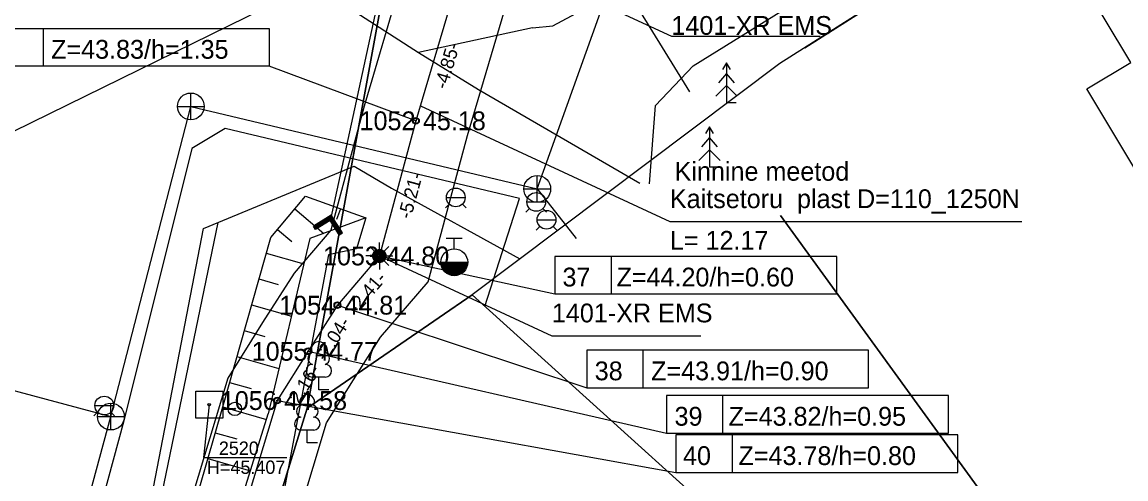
# Model space of a CAD drawing. Extents: x 642747 to 644424, y 6457048 to 6458442.
# Drawn here: x 643998.8 to 644039.91, y 6457829.49 to 6457846.5 of the extents above; entities that cross this region are included whole.
import ezdxf

# ---------------------------------------------------------------- set-up
doc = ezdxf.new("R2010")
doc.units = 0
for name, color, linetype in [('ABIJOONIS', 7, 'Continuous'), ('ALUSVORK', 7, 'Continuous'), ('HOONE', 7, 'Continuous'), ('JOONSIDE', 7, 'Continuous'), ('KKAEV', 7, 'Continuous'), ('KOORDPUNKT', 7, 'Continuous'), ('KTRASS', 7, 'Continuous'), ('MOOTKORG-EH2000', 7, 'Continuous'), ('MOOTMPUNKT', 7, 'Continuous'), ('MOOTNR', 7, 'Continuous'), ('MOOTPIIR', 7, 'Continuous'), ('MPOHULIIN', 7, 'Continuous'), ('PIIR', 7, 'Continuous'), ('POST', 7, 'Continuous'), ('PUU', 7, 'Continuous'), ('RELJEEF', 7, 'Continuous'), ('SITRASS', 7, 'Continuous'), ('TEE', 7, 'Continuous'), ('TRUUP', 7, 'Continuous'), ('VEEKOGU', 7, 'Continuous'), ('VKAEV', 7, 'Continuous')]:
    doc.layers.add(name, color=color, linetype=linetype)

msp = doc.modelspace()

# ---------------------------------------------------------------- linework, layer by layer
at = {"layer": 'ABIJOONIS'}
for points in [[(644013.467, 6457842.82), (644007.996, 6457844.851), (643997.496, 6457844.851), (643997.496, 6457846.251), (644007.996, 6457846.251), (644007.996, 6457844.851)], [(643999.596, 6457844.851), (643999.596, 6457846.251)], [(644012.105, 6457837.787), (644018.645, 6457836.371), (644029.145, 6457836.371), (644029.145, 6457837.771), (644018.645, 6457837.771), (644018.645, 6457836.371)], [(644020.745, 6457836.371), (644020.745, 6457837.771)], [(644010.54, 6457835.954), (644019.829, 6457832.878), (644030.329, 6457832.878), (644030.329, 6457834.278), (644019.829, 6457834.278), (644019.829, 6457832.878)], [(644009.447, 6457834.237), (644022.802, 6457831.187), (644033.302, 6457831.187), (644033.302, 6457832.587), (644022.802, 6457832.587), (644022.802, 6457831.187)], [(644021.929, 6457832.878), (644021.929, 6457834.278)], [(644008.299, 6457832.403), (644023.153, 6457829.722), (644033.653, 6457829.722), (644033.653, 6457831.122), (644023.153, 6457831.122), (644023.153, 6457829.722)], [(644024.902, 6457831.187), (644024.902, 6457832.587)], [(644025.253, 6457829.722), (644025.253, 6457831.122)]]:
    msp.add_lwpolyline(points, dxfattribs=at)
at = {"layer": 'ALUSVORK'}
msp.add_lwpolyline([(644005.269, 6457832.749), (644006.269, 6457832.749), (644006.269, 6457831.749), (644005.269, 6457831.749)], close=True, dxfattribs=at)
msp.add_lwpolyline([(644005.769, 6457832.249), (644005.555, 6457830.285), (644008.664, 6457830.285)], dxfattribs=at)
msp.add_circle((644005.769, 6457832.249), 0.05, dxfattribs=at)
at = {"layer": 'HOONE'}
msp.add_lwpolyline([(644048.21, 6457841.978), (644041.93, 6457838.211), (644038.45, 6457844.011), (644040.09, 6457844.995), (644037.149, 6457849.898), (644046.299, 6457855.386), (644049.468, 6457850.102), (644044.959, 6457847.397)], close=True, dxfattribs=at)
at = {"layer": 'KKAEV'}
for p, q in [((644005.082, 6457842.855), (644005.082, 6457843.855)), ((644004.582, 6457843.355), (644005.582, 6457843.355)), ((644017.984, 6457839.786), (644017.984, 6457840.786)), ((644017.484, 6457840.286), (644018.484, 6457840.286)), ((644002.104, 6457831.308), (644002.104, 6457832.308)), ((644001.604, 6457831.808), (644002.604, 6457831.808))]:
    msp.add_line(p, q, dxfattribs=at)
for centre in [(644005.082, 6457843.355), (644017.984, 6457840.286), (644002.104, 6457831.808)]:
    msp.add_circle(centre, 0.5, dxfattribs=at)
at = {"layer": 'KOORDPUNKT'}
for centre, radius in [((644013.467, 6457842.82), 0.125), ((644013.467, 6457842.82), 0.0125), ((644013.467, 6457842.82), 0.011), ((644013.467, 6457842.82), 0.00955), ((644013.467, 6457842.82), 0.00807), ((644013.467, 6457842.82), 0.00659), ((644013.467, 6457842.82), 0.00511), ((644013.467, 6457842.82), 0.00363), ((644013.467, 6457842.82), 0.00215), ((644012.105, 6457837.787), 0.125), ((644012.105, 6457837.787), 0.0125), ((644012.105, 6457837.787), 0.011), ((644012.105, 6457837.787), 0.00955), ((644012.105, 6457837.787), 0.00807), ((644012.105, 6457837.787), 0.00659), ((644012.105, 6457837.787), 0.00511), ((644012.105, 6457837.787), 0.00363), ((644012.105, 6457837.787), 0.00215), ((644010.54, 6457835.954), 0.125), ((644010.54, 6457835.954), 0.0125), ((644010.54, 6457835.954), 0.011), ((644010.54, 6457835.954), 0.00955), ((644010.54, 6457835.954), 0.00807), ((644010.54, 6457835.954), 0.00659), ((644010.54, 6457835.954), 0.00511), ((644010.54, 6457835.954), 0.00363), ((644010.54, 6457835.954), 0.00215), ((644009.447, 6457834.237), 0.125), ((644009.447, 6457834.237), 0.0125), ((644009.447, 6457834.237), 0.011), ((644009.447, 6457834.237), 0.00955), ((644009.447, 6457834.237), 0.00807), ((644009.447, 6457834.237), 0.00659), ((644009.447, 6457834.237), 0.00511), ((644009.447, 6457834.237), 0.00363), ((644009.447, 6457834.237), 0.00215), ((644008.299, 6457832.403), 0.125), ((644008.299, 6457832.403), 0.0125), ((644008.299, 6457832.403), 0.011), ((644008.299, 6457832.403), 0.00955), ((644008.299, 6457832.403), 0.00807), ((644008.299, 6457832.403), 0.00659), ((644008.299, 6457832.403), 0.00511), ((644008.299, 6457832.403), 0.00363), ((644008.299, 6457832.403), 0.00215)]:
    msp.add_circle(centre, radius, dxfattribs=at)
at = {"layer": 'KTRASS'}
for points in [[(644017.984, 6457840.286), (644021.863, 6457851.14)], [(643994.505, 6457803.766), (644002.104, 6457831.808), (644005.082, 6457843.355), (644017.984, 6457840.286)], [(644016.039, 6457835.908), (644017.325, 6457839.929), (644006.365, 6457842.539), (644005.121, 6457841.785), (644002.588, 6457831.65), (643994.963, 6457803.6)], [(644017.984, 6457840.286), (644019.438, 6457838.437)], [(643977.127, 6457824.986), (643995.047, 6457833.697), (644002.104, 6457831.808)]]:
    msp.add_lwpolyline(points, dxfattribs=at)
at = {"layer": 'MOOTMPUNKT'}
for centre in [(644013.467, 6457842.82), (644012.105, 6457837.787), (644010.54, 6457835.954), (644009.447, 6457834.237), (644008.299, 6457832.403)]:
    msp.add_circle(centre, 0.1, dxfattribs=at)
at = {"layer": 'MOOTPIIR'}
msp.add_lwpolyline([(644012.898, 6457847.971), (644011.542, 6457843.364), (644010.292, 6457838.744), (644008.928, 6457837.146), (644007.756, 6457835.305), (644006.462, 6457833.237), (644003.777, 6457824.345), (644001.073, 6457815.168), (643998.799, 6457808.27), (643999.217, 6457806.955), (643999.823, 6457805.049), (644003.635, 6457806.261), (644003.029, 6457808.167), (644003.003, 6457808.248), (644004.891, 6457813.976), (644007.611, 6457823.201), (644010.136, 6457831.569), (644011.138, 6457833.169), (644012.152, 6457834.762), (644013.918, 6457836.83), (644015.392, 6457842.276), (644016.772, 6457846.967)], dxfattribs=at)
at = {"layer": 'MPOHULIIN'}
for points in [[(643972.873, 6457829.782), (643975.784, 6457831.295), (644018.509, 6457852.264), (644035.483, 6457862.376)], [(644018.509, 6457852.264), (644023.655, 6457843.903)]]:
    msp.add_lwpolyline(points, dxfattribs=at)
at = {"layer": 'PIIR'}
for points in [[(644012.86, 6457850.92), (644071.64, 6457883.69), (644077.08, 6457874.74), (644129.01, 6457863.28), (644173.15, 6457834.75), (644182.27, 6457828.86), (644182.93, 6457826.97), (644180.68, 6457822.12), (644179.37, 6457819.99), (644178.89, 6457817.33), (644176.91, 6457818.17), (644123.76, 6457854.52), (644063.67, 6457866.55), (644047.3, 6457857.81), (644027.02, 6457844.95), (644015.56, 6457836.34), (644009.42, 6457832.12)], [(643999.66, 6457800.61), (644009.42, 6457832.12), (644015.56, 6457836.34), (644024.57, 6457828.2), (644009.22, 6457815.14)]]:
    msp.add_lwpolyline(points, close=True, dxfattribs=at)
for points in [[(644030.134, 6457860.55), (644071.64, 6457883.69), (644077.08, 6457874.74), (644129.01, 6457863.28), (644173.15, 6457834.75), (644182.27, 6457828.86), (644182.93, 6457826.97), (644180.68, 6457822.12), (644179.37, 6457819.99), (644178.89, 6457817.33), (644176.91, 6457818.17), (644123.76, 6457854.52), (644063.67, 6457866.55), (644047.3, 6457857.81), (644027.95, 6457845.54)], [(643940.29, 6457665.88), (643962.06, 6457742.49), (643991.29, 6457827.3), (643995.16, 6457841.49), (643993.83, 6457852.95), (644007.48, 6457860.28), (644012.86, 6457850.92), (644009.42, 6457832.12), (643999.66, 6457800.61), (643987.33, 6457763.78), (643977.05, 6457733.09), (643967.38, 6457704.61)], [(644027.95, 6457845.54), (644047.3, 6457857.81), (644073.49, 6457814.92), (644052.27, 6457804.54), (644027.041, 6457839.288)], [(644027.041, 6457839.288), (644052.27, 6457804.54), (644068.6, 6457772.82), (644071.37, 6457766.77), (644081.11, 6457745.42), (644082.17, 6457743.09), (644084.27, 6457738.3), (644105.61, 6457695.41)]]:
    msp.add_lwpolyline(points, dxfattribs=at)
at = {"layer": 'POST'}
for radius in [0.25, 0.0234]:
    msp.add_circle((644006.721, 6457832.091), radius, dxfattribs=at)
at = {"layer": 'PUU'}
for p, q in [((644025.037, 6457844.984), (644024.887, 6457844.734)), ((644025.187, 6457844.734), (644025.037, 6457844.984)), ((644025.037, 6457844.984), (644025.037, 6457843.484)), ((644025.037, 6457844.584), (644024.737, 6457844.234)), ((644025.337, 6457844.234), (644025.037, 6457844.584)), ((644025.037, 6457844.134), (644024.637, 6457843.734)), ((644025.437, 6457843.734), (644025.037, 6457844.134)), ((644025.397, 6457843.484), (644025.037, 6457843.484)), ((644024.398, 6457842.595), (644024.248, 6457842.345)), ((644024.548, 6457842.345), (644024.398, 6457842.595)), ((644024.398, 6457842.595), (644024.398, 6457841.095)), ((644024.398, 6457842.195), (644024.098, 6457841.845)), ((644024.698, 6457841.845), (644024.398, 6457842.195)), ((644024.398, 6457841.745), (644023.998, 6457841.345)), ((644024.798, 6457841.345), (644024.398, 6457841.745)), ((644024.758, 6457841.095), (644024.398, 6457841.095)), ((644010.088, 6457833.276), (644009.608, 6457833.276)), ((644009.848, 6457832.801), (644009.848, 6457833.276)), ((644010.228, 6457832.801), (644009.848, 6457832.801)), ((644009.659, 6457831.304), (644009.179, 6457831.304)), ((644009.419, 6457830.829), (644009.419, 6457831.304)), ((644009.799, 6457830.829), (644009.419, 6457830.829))]:
    msp.add_line(p, q, dxfattribs=at)
for centre, radius, start, end in [((644009.848, 6457834.321), 0.277, 332.5799, 207.4201), ((644009.678, 6457833.974), 0.233, 109.0217, 253.1415), ((644010.018, 6457833.974), 0.233, 286.8508, 70.9859), ((644009.611, 6457833.513), 0.238, 90.0016, 269.3953), ((644010.086, 6457833.513), 0.238, 270.6047, 89.9984), ((644009.419, 6457832.349), 0.277, 332.5799, 207.4201), ((644009.249, 6457832.002), 0.233, 109.0217, 253.1415), ((644009.589, 6457832.002), 0.233, 286.8508, 70.9859), ((644009.182, 6457831.541), 0.238, 90.0016, 269.3953), ((644009.657, 6457831.541), 0.238, 270.6047, 89.9984)]:
    msp.add_arc(centre, radius, start, end, dxfattribs=at)
at = {"layer": 'RELJEEF'}
for p, q in [((644008.955, 6457839.54), (644010.036, 6457838.625)), ((644010.654, 6457839.546), (644010.511, 6457839.147)), ((644008.309, 6457838.776), (644008.847, 6457838.321)), ((644007.89, 6457837.892), (644009.296, 6457837.494)), ((644007.618, 6457836.93), (644008.341, 6457836.725)), ((644007.345, 6457835.968), (644008.831, 6457835.547)), ((644007.072, 6457835.006), (644007.835, 6457834.789)), ((644006.8, 6457834.043), (644008.365, 6457833.6)), ((644006.527, 6457833.081), (644007.33, 6457832.854)), ((644006.268, 6457832.167), (644007.896, 6457831.7)), ((644005.993, 6457831.206), (644006.795, 6457830.976)), ((644005.717, 6457830.244), (644007.3, 6457829.791))]:
    msp.add_line(p, q, dxfattribs=at)
for points in [[(644006.268, 6457832.167), (644008.056, 6457838.478), (644009.356, 6457840.013), (644011.595, 6457839.207)], [(644011.595, 6457839.207), (644009.52, 6457838.432), (644007.962, 6457831.912)], [(643997.946, 6457802.869), (644003.114, 6457821.16), (644006.268, 6457832.167)], [(643998.556, 6457802.885), (644004.322, 6457820.242), (644007.962, 6457831.912)]]:
    msp.add_lwpolyline(points, dxfattribs=at)
at = {"layer": 'SITRASS'}
for p, q in [((644011.928, 6457837.964), (644011.751, 6457838.141)), ((644012.105, 6457838.037), (644012.105, 6457838.287)), ((644012.282, 6457837.964), (644012.459, 6457838.141)), ((644011.855, 6457837.787), (644011.605, 6457837.787)), ((644012.355, 6457837.787), (644012.605, 6457837.787)), ((644011.928, 6457837.61), (644011.751, 6457837.433)), ((644012.105, 6457837.537), (644012.105, 6457837.287)), ((644012.282, 6457837.61), (644012.459, 6457837.433))]:
    msp.add_line(p, q, dxfattribs=at)
for points in [[(644020.38, 6457851.902), (644018.504, 6457851.126), (644015.697, 6457849.739), (644015.298, 6457849.526), (644014.835, 6457847.469), (644013.467, 6457842.82), (644012.105, 6457837.787), (644010.54, 6457835.954), (644009.447, 6457834.237), (644008.299, 6457832.403), (644005.694, 6457823.773), (644002.982, 6457814.572), (644000.901, 6457808.259), (644001.123, 6457807.561)], [(644015.298, 6457849.526), (644014.835, 6457847.469), (644013.467, 6457842.82), (644012.105, 6457837.787)], [(644015.298, 6457849.526), (644022.982, 6457845.971), (644028.526, 6457845.971)], [(644013.631, 6457843.376), (644022.926, 6457839.069), (644036.029, 6457839.069)], [(644012.105, 6457837.787), (644010.54, 6457835.954), (644009.447, 6457834.237), (644008.299, 6457832.403), (644005.694, 6457823.773), (644002.982, 6457814.572), (644000.901, 6457808.259), (644001.123, 6457807.561)], [(644012.105, 6457837.787), (644018.531, 6457834.815), (644024.075, 6457834.815)]]:
    msp.add_lwpolyline(points, dxfattribs=at)
for radius in [0.25, 0.225, 0.2, 0.175, 0.15, 0.125, 0.1, 0.075, 0.05, 0.025]:
    msp.add_circle((644012.105, 6457837.787), radius, dxfattribs=at)
at = {"layer": 'TEE'}
for points in [[(644017.807, 6457846.282), (644018.565, 6457846.354), (644029.475, 6457852.21), (644037.839, 6457857.736)], [(644002.735, 6457855.069), (644006.314, 6457850.041), (644013.564, 6457845.358), (644015.791, 6457843.985)], [(644022.166, 6457840.467), (644022.393, 6457843.394), (644023.793, 6457844.865), (644031.3, 6457849.533), (644039.266, 6457855.077)], [(644017.807, 6457846.282), (644013.564, 6457845.358)], [(644015.791, 6457843.985), (644021.806, 6457840.496)], [(644003.624, 6457828.846), (644003.624, 6457828.846), (644005.559, 6457838.805), (644011.16, 6457841.135), (644012.56, 6457840.307)], [(644012.56, 6457840.307), (644017.332, 6457837.681)], [(644003.945, 6457828.594), (644006.097, 6457839.029)]]:
    msp.add_lwpolyline(points, dxfattribs=at)
at = {"layer": 'TRUUP'}
for p, q in [((644010.313, 6457839.304), (644009.653, 6457838.891)), ((644010.282, 6457839.085), (644010.265, 6457839.274)), ((644010.312, 6457839.038), (644010.288, 6457839.289)), ((644010.341, 6457838.991), (644010.312, 6457839.304)), ((644010.726, 6457838.645), (644010.313, 6457839.304)), ((644009.729, 6457838.771), (644009.653, 6457838.891)), ((644009.676, 6457838.856), (644009.672, 6457838.903)), ((644010.291, 6457839.206), (644009.691, 6457838.831)), ((644009.705, 6457838.808), (644009.695, 6457838.918)), ((644009.734, 6457838.774), (644009.719, 6457838.932)), ((644010.268, 6457839.108), (644009.729, 6457838.771)), ((644009.757, 6457838.789), (644009.743, 6457838.947)), ((644009.781, 6457838.803), (644009.766, 6457838.962)), ((644009.805, 6457838.818), (644009.79, 6457838.977)), ((644009.829, 6457838.833), (644009.814, 6457838.992)), ((644009.852, 6457838.848), (644009.838, 6457839.007)), ((644009.876, 6457838.863), (644009.861, 6457839.022)), ((644009.9, 6457838.878), (644009.885, 6457839.036)), ((644009.924, 6457838.893), (644009.909, 6457839.051)), ((644009.947, 6457838.907), (644009.933, 6457839.066)), ((644009.971, 6457838.922), (644009.956, 6457839.081)), ((644009.995, 6457838.937), (644009.98, 6457839.096)), ((644010.018, 6457838.952), (644010.004, 6457839.111)), ((644010.042, 6457838.967), (644010.027, 6457839.126)), ((644010.066, 6457838.982), (644010.051, 6457839.14)), ((644010.09, 6457838.997), (644010.075, 6457839.155)), ((644010.113, 6457839.011), (644010.099, 6457839.17)), ((644010.137, 6457839.026), (644010.122, 6457839.185)), ((644010.161, 6457839.041), (644010.146, 6457839.2)), ((644010.185, 6457839.056), (644010.17, 6457839.215)), ((644010.208, 6457839.071), (644010.194, 6457839.23)), ((644010.232, 6457839.086), (644010.217, 6457839.244)), ((644010.256, 6457839.101), (644010.241, 6457839.259)), ((644010.605, 6457838.569), (644010.268, 6457839.108)), ((644010.666, 6457838.607), (644010.291, 6457839.206)), ((644010.371, 6457838.944), (644010.341, 6457839.259)), ((644010.4, 6457838.897), (644010.371, 6457839.212)), ((644010.43, 6457838.85), (644010.4, 6457839.165)), ((644010.459, 6457838.803), (644010.43, 6457839.118)), ((644010.489, 6457838.756), (644010.459, 6457839.071)), ((644010.518, 6457838.709), (644010.489, 6457839.024)), ((644010.548, 6457838.662), (644010.518, 6457838.977)), ((644010.577, 6457838.615), (644010.548, 6457838.93)), ((644010.606, 6457838.57), (644010.577, 6457838.883)), ((644010.605, 6457838.569), (644010.726, 6457838.645)), ((644010.63, 6457838.585), (644010.607, 6457838.835)), ((644010.654, 6457838.599), (644010.636, 6457838.788)), ((644010.678, 6457838.614), (644010.666, 6457838.741)), ((644010.701, 6457838.629), (644010.695, 6457838.694))]:
    msp.add_line(p, q, dxfattribs=at)
msp.add_lwpolyline([(644012.162, 6457847.796), (644010.291, 6457839.206)], dxfattribs=at)
at = {"layer": 'VEEKOGU'}
msp.add_lwpolyline([(644011.595, 6457839.207), (644011.595, 6457839.207), (644011.259, 6457838.053), (644010.214, 6457837.835), (644008.312, 6457827.76), (644004.262, 6457820.061)], dxfattribs=at)
at = {"layer": 'VKAEV'}
for p, q in [((644014.701, 6457839.718), (644014.562, 6457839.578)), ((644014.599, 6457839.966), (644015.299, 6457839.966)), ((644015.196, 6457839.718), (644015.336, 6457839.578)), ((644017.598, 6457839.8), (644018.298, 6457839.8)), ((644017.701, 6457839.553), (644017.561, 6457839.413)), ((644018.196, 6457839.553), (644018.335, 6457839.413)), ((644018.082, 6457838.889), (644017.942, 6457838.749)), ((644017.98, 6457839.136), (644018.68, 6457839.136)), ((644018.577, 6457838.889), (644018.717, 6457838.749)), ((644014.594, 6457838.453), (644015.194, 6457838.453)), ((644014.894, 6457838.053), (644014.894, 6457838.453)), ((644014.394, 6457837.553), (644015.394, 6457837.553)), ((644001.611, 6457831.97), (644001.471, 6457831.83)), ((644001.508, 6457832.217), (644002.208, 6457832.217)), ((644002.105, 6457831.97), (644002.245, 6457831.83))]:
    msp.add_line(p, q, dxfattribs=at)
for centre, radius in [((644014.949, 6457839.966), 0.35), ((644017.948, 6457839.8), 0.35), ((644018.33, 6457839.136), 0.35), ((644014.894, 6457837.553), 0.5), ((644001.858, 6457832.217), 0.35)]:
    msp.add_circle(centre, radius, dxfattribs=at)
for radius in [0.479, 0.459, 0.438, 0.417, 0.396, 0.376, 0.355, 0.334, 0.313, 0.293, 0.272, 0.251, 0.23, 0.21, 0.189, 0.168, 0.147, 0.127, 0.106, 0.0851, 0.0643, 0.0436, 0.0228]:
    msp.add_arc((644014.894, 6457837.553), radius, 180, 0, dxfattribs=at)

# ---------------------------------------------------------------- texts
at = {"layer": 'ABIJOONIS'}
for s, p in [('Z=43.83/h=1.35', (643999.877, 6457845.131)), ('37', (644018.925, 6457836.651)), ('Z=44.20/h=0.60', (644020.938, 6457836.651)), ('38', (644020.126, 6457833.158)), ('Z=43.91/h=0.90', (644022.226, 6457833.158)), ('39', (644023.099, 6457831.467)), ('Z=43.82/h=0.95', (644025.112, 6457831.467)), ('40', (644023.415, 6457830.002)), ('Z=43.78/h=0.80', (644025.481, 6457830.002))]:
    msp.add_text(s, height=0.7, dxfattribs=at).set_placement(p)
at = {"layer": 'ALUSVORK'}
for s, p in [('2520', (644006.126, 6457830.378)), ('H=45.407', (644005.684, 6457829.671))]:
    msp.add_text(s, height=0.5, dxfattribs=at).set_placement(p)
at = {"layer": 'JOONSIDE'}
for s, rotation, p in [('-4.85-', 73.6031, (644014.612, 6457843.966)), ('-5.21-', 74.8576, (644013.273, 6457839.136)), ('-2.41-', 49.5096, (644011.263, 6457835.607)), ('-2.04-', 57.5202, (644010.11, 6457833.836)), ('-2.16-', 57.9553, (644008.999, 6457832.061))]:
    msp.add_text(s, height=0.5, rotation=rotation, dxfattribs=at).set_placement(p)
at = {"layer": 'MOOTKORG-EH2000'}
for s, p in [(' 45.18', (644013.467, 6457842.47)), (' 44.80', (644012.105, 6457837.437)), (' 44.81', (644010.54, 6457835.604)), (' 44.77', (644009.447, 6457833.887)), (' 44.58', (644008.299, 6457832.053))]:
    msp.add_text(s, height=0.7, dxfattribs=at).set_placement(p)
at = {"layer": 'MOOTNR'}
for s, p in [('1052 ', (644011.367, 6457842.47)), ('1053 ', (644010.005, 6457837.437)), ('1054 ', (644008.37, 6457835.604)), ('1055 ', (644007.347, 6457833.887)), ('1056 ', (644006.199, 6457832.053))]:
    msp.add_text(s, height=0.7, dxfattribs=at).set_placement(p)
at = {"layer": 'SITRASS'}
for s, p in [('1401-XR EMS', (644022.982, 6457846.02)), ('Kinnine meetod', (644023.102, 6457840.589)), ('Kaitsetoru  plast D=110_1250N', (644022.926, 6457839.569)), ('L= 12.17', (644022.926, 6457838.019)), ('1401-XR EMS', (644018.531, 6457835.315))]:
    msp.add_text(s, height=0.7, dxfattribs=at).set_placement(p)

doc.saveas('drawing.dxf')
